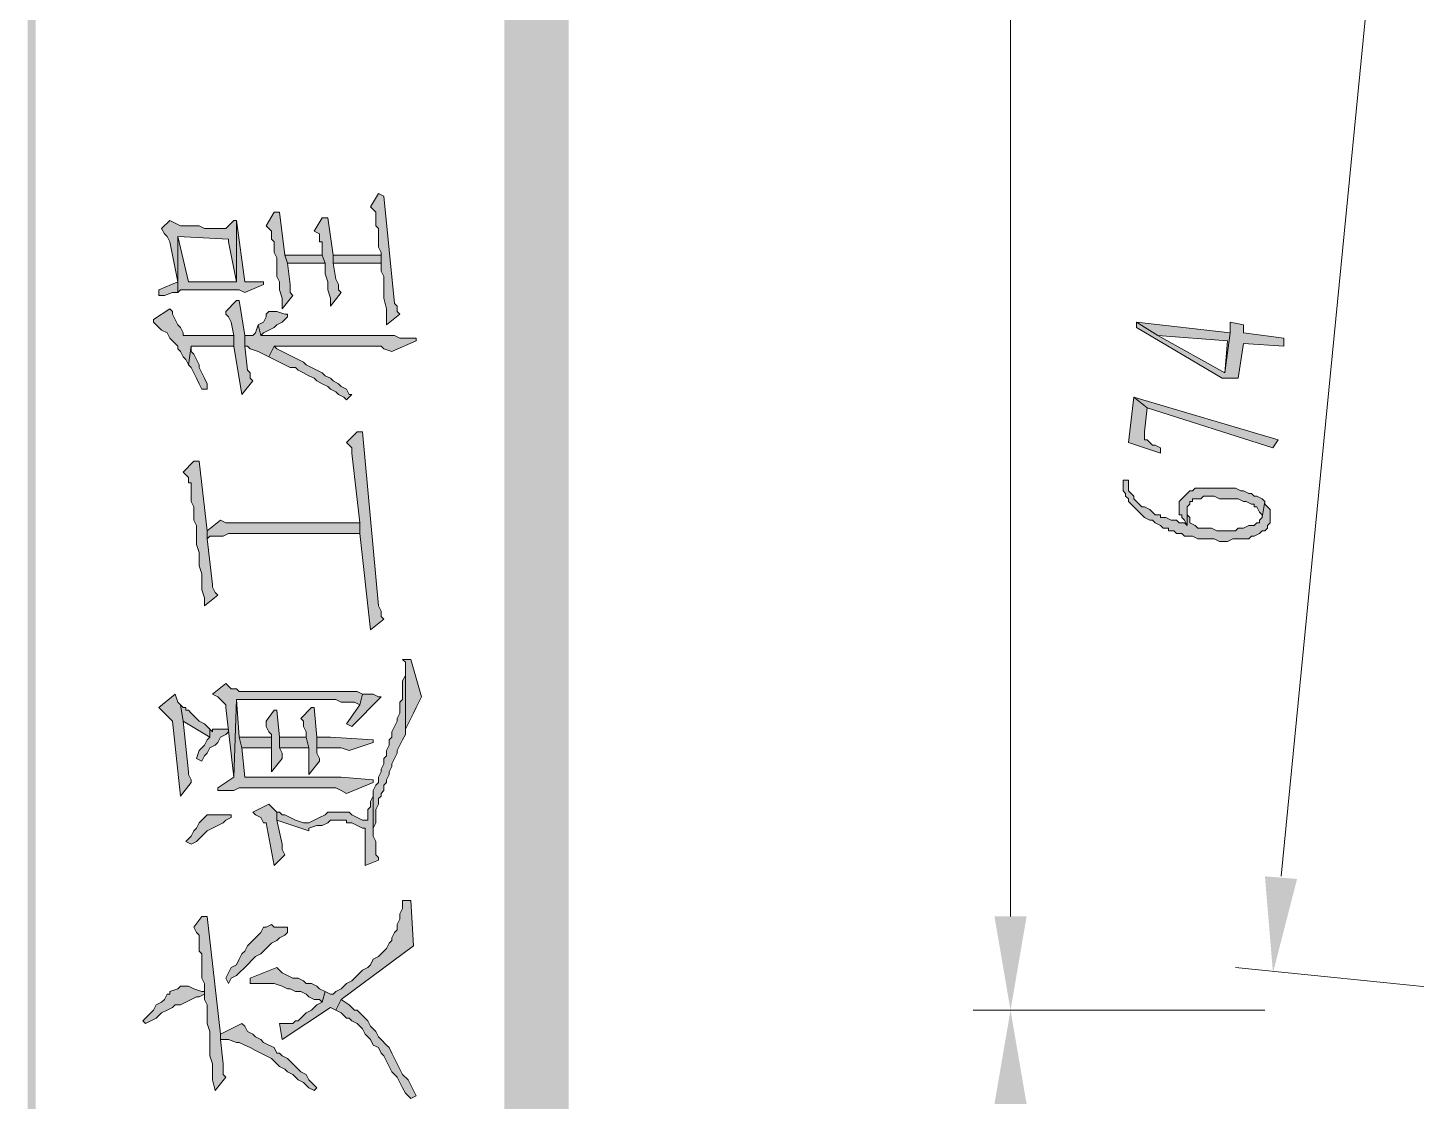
# Model space of a CAD drawing. Header units: inches. Extents: x 20 to 409, y 5 to 283.
# Drawn here: x 20.29 to 42.24, y 195.89 to 212.87 of the extents above; entities that cross this region are included whole.
import ezdxf

# ---------------------------------------------------------------- set-up
doc = ezdxf.new("R2010")
doc.units = ezdxf.units.IN
doc.header["$MEASUREMENT"] = 0
doc.layers.add('C00-00-00', color=7, linetype='Continuous')

msp = doc.modelspace()

# ---------------------------------------------------------------- hatches: boundary and pattern name
at = {"layer": 'C00-00-00'}
h = msp.add_hatch(color=0, dxfattribs=at)
h.dxf.hatch_style = 2
h.paths.add_polyline_path([(28.838, 282.085), (27.822, 283.101), (28.838, 6.114)])
h = msp.add_hatch(color=0, dxfattribs=at)
h.dxf.hatch_style = 2
h.paths.add_polyline_path([(27.822, 283.101), (28.838, 6.114), (27.822, 5.098)])
h = msp.add_hatch(color=0, dxfattribs=at)
h.dxf.hatch_style = 2
h.paths.add_polyline_path([(20.414, 282.593), (20.287, 282.593), (20.414, 5.606)])
h = msp.add_hatch(color=0, dxfattribs=at)
h.dxf.hatch_style = 2
h.paths.add_polyline_path([(20.287, 282.593), (20.414, 5.606), (20.287, 5.606)])
h = msp.add_hatch(color=0, dxfattribs=at)
h.dxf.hatch_style = 2
h.paths.add_polyline_path([(25.705, 210.033), (25.748, 209.991), (25.79, 209.949), (25.79, 209.737), (25.832, 209.695), (25.832, 209.398), (25.875, 209.314), (25.875, 209.017), (25.917, 208.933), (25.917, 208.594), (25.959, 208.425), (25.959, 208.298), (25.959, 208.171), (26.171, 208.34), (26.129, 208.382), (26.129, 208.467), (26.086, 208.509), (25.917, 210.203), (25.832, 210.245)])
h = msp.add_hatch(color=0, dxfattribs=at)
h.dxf.hatch_style = 2
h.paths.add_polyline_path([(24.054, 209.737), (24.097, 209.695), (24.139, 209.652), (24.139, 209.525), (24.181, 209.483), (24.181, 209.314), (24.224, 209.229), (24.224, 208.933), (24.266, 208.848), (24.266, 208.721), (24.308, 208.594), (24.308, 208.425), (24.478, 208.636), (24.435, 208.679), (24.435, 208.806), (24.393, 209.144), (24.351, 209.271), (24.266, 209.949), (24.181, 209.949)])
h = msp.add_hatch(color=0, dxfattribs=at)
h.dxf.hatch_style = 2
h.paths.add_polyline_path([(24.816, 209.652), (24.901, 209.61), (24.901, 209.483), (24.943, 209.483), (24.943, 209.271), (24.986, 209.144), (24.986, 208.975), (25.028, 208.848), (25.028, 208.721), (25.07, 208.594), (25.07, 208.467), (25.24, 208.679), (25.197, 208.721), (25.197, 208.806), (25.155, 208.89), (25.113, 209.144), (25.113, 209.271), (25.028, 209.864), (24.943, 209.864)])
h = msp.add_hatch(color=0, dxfattribs=at)
h.dxf.hatch_style = 2
h.paths.add_polyline_path([(22.403, 209.695), (22.446, 209.61), (22.488, 209.568), (22.53, 209.483), (22.657, 208.848), (22.657, 208.679), (22.657, 209.568), (23.462, 209.525), (23.462, 209.483), (23.589, 208.848), (23.589, 209.822), (23.546, 209.822), (23.419, 209.695), (23.081, 209.695), (22.996, 209.737), (22.7, 209.737), (22.615, 209.779), (22.53, 209.822)])
h = msp.add_hatch(color=0, dxfattribs=at)
h.dxf.hatch_style = 2
h.paths.add_polyline_path([(22.657, 208.679), (22.7, 208.721), (23.631, 208.721), (23.716, 208.679), (24.012, 208.806), (24.012, 208.848), (23.97, 208.848), (23.716, 208.848), (23.589, 209.822), (23.589, 208.848), (23.546, 208.848), (23.335, 208.848), (23.25, 208.848), (22.827, 208.848), (22.657, 209.568)])
h = msp.add_hatch(color=0, dxfattribs=at)
h.dxf.hatch_style = 2
h.paths.add_polyline_path([(24.351, 209.271), (24.393, 209.144), (24.986, 209.144), (24.943, 209.271)])
h = msp.add_hatch(color=0, dxfattribs=at)
h.dxf.hatch_style = 2
h.paths.add_polyline_path([(25.875, 209.144), (25.875, 209.271), (25.113, 209.271), (25.113, 209.144)])
h = msp.add_hatch(color=0, dxfattribs=at)
h.dxf.hatch_style = 2
h.paths.add_polyline_path([(22.361, 208.721), (22.361, 208.636), (22.446, 208.636), (22.573, 208.679), (22.657, 208.679), (22.657, 208.848)])
h = msp.add_hatch(color=0, dxfattribs=at)
h.dxf.hatch_style = 2
h.paths.add_polyline_path([(23.419, 208.382), (23.419, 208.34), (23.462, 208.298), (23.504, 208.213), (23.546, 208.001), (23.546, 207.832), (23.673, 207.07), (23.843, 207.282), (23.8, 207.324), (23.8, 207.409), (23.758, 207.451), (23.716, 207.832), (23.716, 208.001), (23.631, 208.552), (23.589, 208.552)])
h = msp.add_hatch(color=0, dxfattribs=at)
h.dxf.hatch_style = 2
h.paths.add_polyline_path([(22.276, 208.255), (22.276, 208.213), (22.319, 208.171), (22.361, 208.128), (22.403, 208.086), (22.488, 208.044), (22.53, 207.959), (22.615, 207.874), (22.657, 207.832), (22.657, 207.79), (22.7, 207.747), (22.742, 207.663), (22.784, 207.62), (22.827, 207.536), (22.869, 207.832), (23.546, 207.832), (23.546, 208.001), (22.742, 208.001), (22.742, 208.044), (22.7, 208.128), (22.657, 208.171), (22.615, 208.255), (22.573, 208.34), (22.573, 208.382), (22.53, 208.425)])
h = msp.add_hatch(color=0, dxfattribs=at)
h.dxf.hatch_style = 2
h.paths.add_polyline_path([(23.927, 208.171), (23.97, 208.001), (24.012, 208.044), (24.097, 208.086), (24.181, 208.128), (24.224, 208.171), (24.308, 208.213), (24.351, 208.255), (24.393, 208.298), (24.393, 208.34), (24.351, 208.34), (24.224, 208.382), (24.097, 208.382), (24.054, 208.34), (24.054, 208.298), (24.012, 208.213)])
h = msp.add_hatch(color=0, dxfattribs=at)
h.dxf.hatch_style = 2
h.paths.add_polyline_path([(23.716, 208.001), (23.716, 207.832), (23.758, 207.832), (23.8, 207.79), (23.927, 207.747), (24.012, 207.705), (24.097, 207.663), (24.181, 207.832), (25.705, 207.832), (25.748, 207.832), (25.875, 207.832), (25.917, 207.79), (26.044, 207.747), (26.425, 207.917), (26.425, 207.959), (26.298, 207.959), (26.171, 207.959), (26.086, 208.001), (23.97, 208.001), (23.927, 208.171), (23.885, 208.044), (23.843, 208.001)])
h = msp.add_hatch(color=0, dxfattribs=at)
h.dxf.hatch_style = 2
h.paths.add_polyline_path([(37.813, 208.213), (37.813, 208.128), (39.167, 207.324), (39.421, 207.324), (39.506, 207.874), (40.141, 207.832), (40.141, 207.959), (39.506, 208.044), (39.506, 208.171), (39.294, 208.213), (39.294, 208.044), (39.21, 207.409), (38.151, 208.001)])
h = msp.add_hatch(color=0, dxfattribs=at)
h.dxf.hatch_style = 2
h.paths.add_polyline_path([(37.813, 208.213), (38.151, 208.001), (39.252, 207.917), (39.21, 207.409), (39.294, 208.044)])
h = msp.add_hatch(color=0, dxfattribs=at)
h.dxf.hatch_style = 2
h.paths.add_polyline_path([(22.827, 207.536), (22.869, 207.493), (22.911, 207.409), (22.954, 207.324), (22.996, 207.239), (23.038, 207.155), (23.123, 207.155), (23.123, 207.239), (23.081, 207.324), (23.038, 207.409), (22.996, 207.493), (22.996, 207.536), (22.954, 207.62), (22.911, 207.705), (22.869, 207.747), (22.869, 207.832)])
h = msp.add_hatch(color=0, dxfattribs=at)
h.dxf.hatch_style = 2
h.paths.add_polyline_path([(24.097, 207.663), (24.181, 207.62), (24.266, 207.578), (24.351, 207.536), (24.435, 207.493), (24.52, 207.493), (24.562, 207.451), (24.647, 207.409), (24.732, 207.366), (24.816, 207.324), (24.859, 207.282), (24.943, 207.239), (25.028, 207.197), (25.07, 207.155), (25.155, 207.112), (25.197, 207.07), (25.282, 207.028), (25.324, 206.985), (25.409, 207.07), (25.367, 207.07), (25.324, 207.155), (25.24, 207.197), (25.197, 207.239), (25.113, 207.282), (25.07, 207.324), (24.986, 207.366), (24.943, 207.409), (24.859, 207.451), (24.774, 207.493), (24.689, 207.536), (24.647, 207.578), (24.562, 207.62), (24.478, 207.663), (24.393, 207.705), (24.308, 207.747), (24.224, 207.79), (24.181, 207.832)])
h = msp.add_hatch(color=0, dxfattribs=at)
h.dxf.hatch_style = 2
h.paths.add_polyline_path([(37.77, 207.028), (37.686, 206.308), (38.194, 206.139), (38.194, 206.223), (38.109, 206.266), (38.067, 206.266), (38.024, 206.308), (37.982, 206.35), (37.94, 206.35), (37.94, 206.435), (37.94, 206.477), (37.982, 206.858)])
h = msp.add_hatch(color=0, dxfattribs=at)
h.dxf.hatch_style = 2
h.paths.add_polyline_path([(37.77, 207.028), (37.982, 206.858), (39.972, 206.223), (40.056, 206.35)])
h = msp.add_hatch(color=0, dxfattribs=at)
h.dxf.hatch_style = 2
h.paths.add_polyline_path([(25.324, 206.308), (25.367, 206.266), (25.409, 206.223), (25.409, 206.139), (25.536, 205.038), (25.536, 204.869), (25.705, 203.345), (25.917, 203.514), (25.875, 203.556), (25.875, 203.641), (25.832, 203.726), (25.578, 206.477), (25.494, 206.477)])
h = msp.add_hatch(color=0, dxfattribs=at)
h.dxf.hatch_style = 2
h.paths.add_polyline_path([(22.742, 205.842), (22.827, 205.758), (22.827, 205.673), (22.869, 205.673), (22.869, 205.377), (22.911, 205.292), (22.911, 205.08), (22.954, 204.996), (22.954, 204.699), (22.996, 204.572), (22.996, 204.361), (23.038, 204.234), (23.038, 203.98), (23.081, 203.853), (23.081, 203.726), (23.292, 203.895), (23.25, 203.937), (23.208, 204.022), (23.208, 204.064), (23.123, 204.784), (23.123, 204.911), (22.996, 206.012), (22.911, 206.012)])
h = msp.add_hatch(color=0, dxfattribs=at)
h.dxf.hatch_style = 2
h.paths.add_polyline_path([(37.601, 205.715), (37.601, 205.546), (37.643, 205.504), (37.643, 205.461), (37.686, 205.419), (37.686, 205.377), (37.728, 205.334), (37.77, 205.292), (37.813, 205.25), (37.855, 205.207), (37.897, 205.165), (37.94, 205.123), (38.024, 205.08), (38.067, 205.08), (38.109, 205.038), (38.194, 204.996), (38.236, 204.953), (38.321, 204.953), (38.321, 204.911), (38.405, 204.911), (38.448, 204.869), (38.532, 204.869), (38.575, 204.826), (38.659, 204.826), (38.702, 204.826), (38.786, 204.784), (39.04, 204.784), (39.125, 204.742), (39.252, 204.742), (39.337, 204.784), (39.591, 204.784), (39.633, 204.826), (39.675, 204.826), (39.76, 204.869), (39.802, 204.911), (39.845, 204.911), (39.887, 204.953), (39.887, 204.996), (39.929, 205.038), (39.929, 205.25), (39.887, 205.292), (39.845, 205.334), (39.845, 205.377), (39.802, 205.123), (39.76, 205.08), (39.76, 205.038), (39.718, 205.038), (39.675, 204.996), (39.591, 204.996), (39.506, 204.953), (39.421, 204.953), (39.379, 204.911), (39.083, 204.911), (38.998, 204.953), (38.786, 204.953), (38.744, 204.996), (38.659, 205.038), (38.659, 205.123), (38.617, 205.165), (38.617, 205.292), (38.617, 204.996), (38.575, 205.038), (38.49, 205.038), (38.448, 205.08), (38.363, 205.08), (38.278, 205.123), (38.194, 205.123), (38.194, 205.165), (38.109, 205.165), (38.067, 205.207), (38.024, 205.25), (37.94, 205.292), (37.897, 205.292), (37.855, 205.334), (37.813, 205.377), (37.77, 205.419), (37.77, 205.461), (37.728, 205.504), (37.686, 205.546), (37.686, 205.715)])
h = msp.add_hatch(color=0, dxfattribs=at)
h.dxf.hatch_style = 2
h.paths.add_polyline_path([(38.49, 205.334), (38.49, 205.165), (38.532, 205.165), (38.532, 205.123), (38.575, 205.08), (38.617, 204.996), (38.617, 205.292), (38.659, 205.334), (38.659, 205.377), (38.702, 205.377), (38.702, 205.419), (38.744, 205.419), (38.829, 205.419), (38.871, 205.461), (39.04, 205.461), (39.125, 205.419), (39.421, 205.419), (39.506, 205.377), (39.548, 205.377), (39.633, 205.334), (39.675, 205.334), (39.675, 205.292), (39.718, 205.292), (39.76, 205.207), (39.802, 205.165), (39.802, 205.123), (39.845, 205.377), (39.802, 205.419), (39.718, 205.461), (39.675, 205.461), (39.633, 205.504), (39.591, 205.504), (39.506, 205.546), (39.464, 205.546), (39.379, 205.588), (38.744, 205.588), (38.702, 205.546), (38.659, 205.546), (38.617, 205.504), (38.575, 205.461), (38.532, 205.419), (38.49, 205.377)])
h = msp.add_hatch(color=0, dxfattribs=at)
h.dxf.hatch_style = 2
h.paths.add_polyline_path([(23.123, 204.911), (23.123, 204.784), (23.165, 204.826), (23.377, 204.826), (23.462, 204.869), (25.536, 204.869), (25.536, 205.038), (23.631, 205.038), (23.589, 205.038), (23.419, 205.038), (23.335, 205.08)])
h = msp.add_hatch(color=0, dxfattribs=at)
h.dxf.hatch_style = 2
h.paths.add_polyline_path([(26.213, 202.879), (26.256, 202.837), (26.256, 201.694), (26.256, 201.778), (26.298, 201.863), (26.34, 201.948), (26.383, 202.032), (26.425, 202.117), (26.467, 202.202), (26.51, 202.286), (26.34, 202.879)])
h = msp.add_hatch(color=0, dxfattribs=at)
h.dxf.hatch_style = 2
h.paths.add_polyline_path([(25.748, 200.72), (25.748, 200.127), (25.748, 200.212), (25.79, 200.297), (25.79, 200.508), (25.832, 200.593), (25.832, 200.678), (25.875, 200.72), (25.875, 200.762), (25.917, 200.805), (25.917, 200.889), (25.959, 200.932), (25.959, 200.974), (26.002, 201.059), (26.002, 201.101), (26.044, 201.186), (26.044, 201.228), (26.086, 201.313), (26.129, 201.397), (26.129, 201.44), (26.171, 201.524), (26.213, 201.609), (26.256, 201.694), (26.256, 202.71), (26.256, 202.625), (26.213, 202.54), (26.213, 202.244), (26.171, 202.202), (26.171, 202.032), (26.129, 201.948), (26.129, 201.905), (26.086, 201.821), (26.044, 201.736), (26.044, 201.651), (26.002, 201.609), (26.002, 201.524), (25.959, 201.44), (25.959, 201.355), (25.917, 201.313), (25.917, 201.228), (25.875, 201.143), (25.875, 201.101), (25.832, 201.016), (25.832, 200.932), (25.79, 200.889), (25.748, 200.805)])
h = msp.add_hatch(color=0, dxfattribs=at)
h.dxf.hatch_style = 2
h.paths.add_polyline_path([(23.208, 202.329), (23.292, 202.286), (23.377, 202.202), (23.419, 202.159), (23.419, 202.117), (23.546, 201.016), (23.589, 202.244), (25.155, 202.244), (25.24, 202.202), (25.451, 202.202), (25.536, 202.159), (25.578, 202.329), (25.494, 202.371), (24.012, 202.371), (23.927, 202.371), (23.631, 202.371), (23.589, 202.413), (23.504, 202.413), (23.419, 202.498)])
h = msp.add_hatch(color=0, dxfattribs=at)
h.dxf.hatch_style = 2
h.paths.add_polyline_path([(22.361, 202.117), (22.446, 202.032), (22.488, 201.99), (22.53, 201.948), (22.573, 201.905), (22.7, 200.72), (22.869, 200.932), (22.869, 200.974), (22.827, 201.059), (22.827, 201.101), (22.742, 201.905), (22.7, 202.159), (22.657, 202.202), (22.615, 202.329)])
h = msp.add_hatch(color=0, dxfattribs=at)
h.dxf.hatch_style = 2
h.paths.add_polyline_path([(22.7, 202.159), (22.742, 201.905), (23.165, 201.651), (23.165, 201.778), (23.081, 201.863), (22.996, 201.905), (22.911, 201.99), (22.869, 202.032), (22.827, 202.075), (22.784, 202.075), (22.784, 202.117), (22.742, 202.117)])
h = msp.add_hatch(color=0, dxfattribs=at)
h.dxf.hatch_style = 2
h.paths.add_polyline_path([(23.292, 200.847), (23.292, 200.805), (23.419, 200.805), (23.546, 200.805), (23.631, 200.847), (25.155, 200.847), (25.24, 200.805), (25.324, 200.762), (25.748, 200.932), (25.748, 200.974), (25.24, 201.016), (23.716, 201.016), (23.673, 201.482), (23.631, 201.651), (23.589, 202.244), (23.546, 201.016)])
h = msp.add_hatch(color=0, dxfattribs=at)
h.dxf.hatch_style = 2
h.paths.add_polyline_path([(25.324, 201.863), (25.409, 201.821), (25.875, 202.286), (25.832, 202.286), (25.748, 202.329), (25.578, 202.329), (25.536, 202.159)])
h = msp.add_hatch(color=0, dxfattribs=at)
h.dxf.hatch_style = 2
h.paths.add_polyline_path([(24.054, 201.905), (24.054, 201.821), (24.097, 201.736), (24.139, 201.694), (24.139, 201.101), (24.308, 201.313), (24.308, 201.397), (24.266, 201.482), (24.266, 201.651), (24.224, 202.075), (24.181, 202.075)])
h = msp.add_hatch(color=0, dxfattribs=at)
h.dxf.hatch_style = 2
h.paths.add_polyline_path([(24.605, 201.948), (24.647, 201.905), (24.647, 201.821), (24.689, 201.736), (24.689, 201.651), (24.732, 201.482), (24.732, 201.059), (24.901, 201.27), (24.901, 201.313), (24.859, 201.397), (24.859, 201.651), (24.816, 202.117), (24.774, 202.117)])
h = msp.add_hatch(color=0, dxfattribs=at)
h.dxf.hatch_style = 2
h.paths.add_polyline_path([(22.954, 201.313), (23.038, 201.27), (23.081, 201.355), (23.123, 201.397), (23.165, 201.482), (23.25, 201.524), (23.292, 201.567), (23.335, 201.651), (23.419, 201.694), (23.462, 201.736), (23.462, 201.778), (23.335, 201.778), (23.208, 201.778), (23.208, 201.736), (23.165, 201.778), (23.165, 201.651), (23.123, 201.609), (23.081, 201.524), (22.996, 201.44)])
h = msp.add_hatch(color=0, dxfattribs=at)
h.dxf.hatch_style = 2
h.paths.add_polyline_path([(23.631, 201.651), (23.673, 201.482), (24.139, 201.482), (24.139, 201.651)])
h = msp.add_hatch(color=0, dxfattribs=at)
h.dxf.hatch_style = 2
h.paths.add_polyline_path([(24.266, 201.651), (24.266, 201.482), (24.393, 201.482), (24.732, 201.482), (24.689, 201.651)])
h = msp.add_hatch(color=0, dxfattribs=at)
h.dxf.hatch_style = 2
h.paths.add_polyline_path([(24.859, 201.651), (24.859, 201.482), (24.901, 201.482), (25.24, 201.482), (25.367, 201.44), (25.748, 201.567), (25.748, 201.609), (25.07, 201.651)])
h = msp.add_hatch(color=0, dxfattribs=at)
h.dxf.hatch_style = 2
h.paths.add_polyline_path([(24.224, 200.466), (24.224, 200.339), (24.732, 200.17), (24.732, 200.212), (24.859, 200.254), (24.943, 200.254), (25.028, 200.297), (25.07, 200.339), (25.324, 200.339), (25.324, 200.297), (25.409, 200.297), (25.494, 200.254), (25.578, 200.212), (25.621, 200.212), (25.621, 199.619), (25.832, 199.704), (25.832, 199.746), (25.79, 199.789), (25.79, 200), (25.748, 200.085), (25.748, 200.72), (25.705, 200.635), (25.705, 200.551), (25.663, 200.508), (25.663, 200.339), (25.578, 200.339), (25.494, 200.381), (25.409, 200.424), (25.367, 200.466), (25.028, 200.466), (24.986, 200.424), (24.901, 200.381), (24.816, 200.339), (24.732, 200.297), (24.647, 200.297), (24.52, 200.339), (24.435, 200.381), (24.351, 200.424), (24.308, 200.424), (24.266, 200.466)])
h = msp.add_hatch(color=0, dxfattribs=at)
h.dxf.hatch_style = 2
h.paths.add_polyline_path([(22.784, 200), (22.869, 199.958), (22.954, 200), (22.996, 200.043), (23.081, 200.127), (23.123, 200.17), (23.208, 200.212), (23.292, 200.254), (23.377, 200.297), (23.419, 200.339), (23.504, 200.381), (23.504, 200.424), (23.419, 200.424), (23.123, 200.424), (23.038, 200.339), (22.996, 200.297), (22.954, 200.212), (22.911, 200.17), (22.869, 200.085)])
h = msp.add_hatch(color=0, dxfattribs=at)
h.dxf.hatch_style = 2
h.paths.add_polyline_path([(23.843, 200.466), (23.885, 200.424), (23.97, 200.381), (24.012, 200.297), (24.054, 200.297), (24.181, 199.619), (24.351, 199.789), (24.308, 199.873), (24.308, 199.958), (24.224, 200.339), (24.224, 200.466), (24.139, 200.551), (24.097, 200.593)])
h = msp.add_hatch(color=0, dxfattribs=at)
h.dxf.hatch_style = 2
h.paths.add_polyline_path([(25.621, 199.916), (25.621, 199.619), (25.621, 200.212)])
h = msp.add_hatch(color=0, dxfattribs=at)
h.dxf.hatch_style = 2
h.paths.add_polyline_path([(39.845, 199.45), (40.353, 199.408), (39.972, 197.926)])
h = msp.add_hatch(color=0, dxfattribs=at)
h.dxf.hatch_style = 2
h.paths.add_polyline_path([(24.266, 197.122), (24.308, 196.868), (25.07, 197.376), (25.155, 197.333), (25.24, 197.503), (26.383, 198.349), (26.34, 199.069), (26.213, 199.069), (26.213, 199.027), (26.213, 198.942), (26.171, 198.857), (26.171, 198.773), (26.129, 198.688), (26.129, 198.603), (26.086, 198.561), (26.044, 198.476), (26.044, 198.434), (26.002, 198.392), (25.959, 198.307), (25.917, 198.265), (25.875, 198.222), (25.832, 198.18), (25.748, 198.138), (25.705, 198.053), (25.663, 198.011), (25.578, 197.968), (25.536, 197.926), (25.451, 197.841), (25.409, 197.799), (25.324, 197.757), (25.24, 197.672), (25.155, 197.63), (25.113, 197.587), (25.07, 197.587), (24.986, 197.63), (24.943, 197.46), (24.859, 197.418), (24.774, 197.333), (24.689, 197.291), (24.605, 197.206), (24.562, 197.164), (24.52, 197.164), (24.478, 197.122)])
h = msp.add_hatch(color=0, dxfattribs=at)
h.dxf.hatch_style = 2
h.paths.add_polyline_path([(22.911, 198.646), (22.954, 198.561), (22.996, 198.519), (22.996, 198.265), (23.038, 198.222), (23.038, 197.841), (23.081, 197.757), (23.081, 197.503), (23.123, 197.418), (23.123, 197.122), (23.165, 196.995), (23.165, 196.614), (23.208, 196.487), (23.208, 196.233), (23.25, 196.063), (23.419, 196.275), (23.377, 196.317), (23.377, 196.487), (23.335, 196.868), (23.335, 196.952), (23.123, 198.815), (23.038, 198.815)])
h = msp.add_hatch(color=0, dxfattribs=at)
h.dxf.hatch_style = 2
h.paths.add_polyline_path([(23.419, 197.841), (23.462, 197.757), (23.504, 197.841), (23.589, 197.884), (23.631, 197.926), (23.716, 198.011), (23.758, 198.053), (23.843, 198.138), (23.885, 198.18), (23.97, 198.222), (24.012, 198.265), (24.097, 198.349), (24.139, 198.392), (24.224, 198.434), (24.266, 198.476), (24.351, 198.519), (24.393, 198.561), (24.393, 198.646), (24.308, 198.646), (24.181, 198.646), (24.139, 198.688), (24.054, 198.646), (24.012, 198.646), (23.97, 198.561), (23.885, 198.476), (23.843, 198.434), (23.8, 198.392), (23.758, 198.349), (23.716, 198.265), (23.673, 198.222), (23.631, 198.138), (23.589, 198.053), (23.504, 198.011), (23.462, 197.926)])
h = msp.add_hatch(color=0, dxfattribs=at)
h.dxf.hatch_style = 2
h.paths.add_polyline_path([(35.569, 198.815), (36.077, 198.815), (35.823, 197.333)])
h = msp.add_hatch(color=0, dxfattribs=at)
h.dxf.hatch_style = 2
h.paths.add_polyline_path([(23.8, 197.841), (23.8, 197.757), (23.843, 197.757), (24.181, 197.757), (24.308, 197.714), (24.393, 197.672), (24.435, 197.672), (24.52, 197.63), (24.605, 197.63), (24.689, 197.587), (24.732, 197.545), (24.816, 197.503), (24.901, 197.503), (24.943, 197.46), (24.986, 197.63), (24.901, 197.672), (24.859, 197.714), (24.774, 197.757), (24.689, 197.757), (24.647, 197.799), (24.562, 197.841), (24.478, 197.841), (24.393, 197.884), (24.308, 197.926), (24.266, 197.968), (24.224, 198.011)])
h = msp.add_hatch(color=0, dxfattribs=at)
h.dxf.hatch_style = 2
h.paths.add_polyline_path([(22.107, 197.164), (22.149, 197.122), (22.234, 197.164), (22.319, 197.206), (22.403, 197.291), (22.488, 197.333), (22.573, 197.376), (22.615, 197.418), (22.7, 197.418), (22.784, 197.46), (22.869, 197.503), (22.954, 197.545), (22.996, 197.545), (23.081, 197.587), (23.081, 197.63), (23.038, 197.63), (22.911, 197.672), (22.827, 197.714), (22.7, 197.714), (22.657, 197.672), (22.53, 197.63), (22.53, 197.587), (22.488, 197.587), (22.446, 197.503), (22.403, 197.46), (22.319, 197.418), (22.276, 197.333), (22.192, 197.249)])
h = msp.add_hatch(color=0, dxfattribs=at)
h.dxf.hatch_style = 2
h.paths.add_polyline_path([(25.155, 197.333), (25.24, 197.291), (25.282, 197.249), (25.324, 197.206), (25.367, 197.206), (25.409, 197.164), (25.494, 197.122), (25.536, 197.079), (25.578, 197.037), (25.621, 196.952), (25.663, 196.91), (25.705, 196.868), (25.748, 196.783), (25.832, 196.741), (25.875, 196.656), (25.917, 196.614), (25.959, 196.529), (26.002, 196.444), (26.044, 196.36), (26.129, 196.275), (26.171, 196.19), (26.213, 196.106), (26.256, 196.021), (26.34, 195.936), (26.425, 195.979), (26.383, 196.063), (26.34, 196.148), (26.298, 196.233), (26.213, 196.317), (26.171, 196.402), (26.129, 196.487), (26.086, 196.571), (26.044, 196.656), (26.002, 196.741), (25.959, 196.783), (25.875, 196.868), (25.832, 196.91), (25.79, 196.995), (25.748, 197.037), (25.705, 197.079), (25.663, 197.164), (25.621, 197.206), (25.578, 197.249), (25.536, 197.291), (25.494, 197.333), (25.451, 197.333), (25.409, 197.376), (25.367, 197.418), (25.24, 197.503)])
h = msp.add_hatch(color=0, dxfattribs=at)
h.dxf.hatch_style = 2
h.paths.add_polyline_path([(35.569, 195.852), (36.077, 195.852), (35.823, 197.333)])
h = msp.add_hatch(color=0, dxfattribs=at)
h.dxf.hatch_style = 2
h.paths.add_polyline_path([(23.335, 196.952), (23.335, 196.868), (23.377, 196.868), (23.462, 196.868), (23.589, 196.825), (23.631, 196.825), (23.716, 196.783), (23.8, 196.741), (23.885, 196.698), (23.97, 196.656), (24.054, 196.614), (24.139, 196.571), (24.181, 196.529), (24.224, 196.487), (24.266, 196.444), (24.351, 196.402), (24.393, 196.36), (24.478, 196.317), (24.562, 196.233), (24.647, 196.19), (24.732, 196.106), (24.816, 196.063), (24.859, 196.106), (24.816, 196.148), (24.732, 196.233), (24.689, 196.317), (24.605, 196.36), (24.562, 196.402), (24.478, 196.487), (24.435, 196.529), (24.393, 196.571), (24.308, 196.614), (24.266, 196.656), (24.224, 196.656), (24.181, 196.741), (24.097, 196.783), (24.012, 196.825), (23.97, 196.868), (23.885, 196.91), (23.843, 196.952), (23.758, 196.995), (23.716, 197.079), (23.673, 197.122)])

# ---------------------------------------------------------------- linework, layer by layer
at = {"layer": 'C00-00-00', "color": 0, "lineweight": 0}
for points in [[(35.823, 247.075), (35.823, 198.815)], [(40.099, 199.45), (41.453, 213.208)], [(43.951, 197.545), (39.379, 198.011)], [(39.845, 197.333), (35.23, 197.333)], [(39.845, 197.333), (35.23, 197.333)]]:
    msp.add_lwpolyline(points, dxfattribs=at)
for points in [[(25.705, 210.033), (25.748, 209.991), (25.79, 209.949), (25.79, 209.737), (25.832, 209.695), (25.832, 209.398), (25.875, 209.314), (25.875, 209.017), (25.917, 208.933), (25.917, 208.594), (25.959, 208.425), (25.959, 208.298), (25.959, 208.171), (26.171, 208.34), (26.129, 208.382), (26.129, 208.467), (26.086, 208.509), (25.917, 210.203), (25.832, 210.245)], [(24.054, 209.737), (24.097, 209.695), (24.139, 209.652), (24.139, 209.525), (24.181, 209.483), (24.181, 209.314), (24.224, 209.229), (24.224, 208.933), (24.266, 208.848), (24.266, 208.721), (24.308, 208.594), (24.308, 208.425), (24.478, 208.636), (24.435, 208.679), (24.435, 208.806), (24.393, 209.144), (24.351, 209.271), (24.266, 209.949), (24.181, 209.949)], [(24.816, 209.652), (24.901, 209.61), (24.901, 209.483), (24.943, 209.483), (24.943, 209.271), (24.986, 209.144), (24.986, 208.975), (25.028, 208.848), (25.028, 208.721), (25.07, 208.594), (25.07, 208.467), (25.24, 208.679), (25.197, 208.721), (25.197, 208.806), (25.155, 208.89), (25.113, 209.144), (25.113, 209.271), (25.028, 209.864), (24.943, 209.864)], [(22.403, 209.695), (22.446, 209.61), (22.488, 209.568), (22.53, 209.483), (22.657, 208.848), (22.657, 208.679), (22.657, 209.568), (23.462, 209.525), (23.462, 209.483), (23.589, 208.848), (23.589, 209.822), (23.546, 209.822), (23.419, 209.695), (23.081, 209.695), (22.996, 209.737), (22.7, 209.737), (22.615, 209.779), (22.53, 209.822)], [(22.657, 208.679), (22.7, 208.721), (23.631, 208.721), (23.716, 208.679), (24.012, 208.806), (24.012, 208.848), (23.97, 208.848), (23.716, 208.848), (23.589, 209.822), (23.589, 208.848), (23.546, 208.848), (23.335, 208.848), (23.25, 208.848), (22.827, 208.848), (22.657, 209.568)], [(24.351, 209.271), (24.393, 209.144), (24.986, 209.144), (24.943, 209.271)], [(25.875, 209.144), (25.875, 209.271), (25.113, 209.271), (25.113, 209.144)], [(22.361, 208.721), (22.361, 208.636), (22.446, 208.636), (22.573, 208.679), (22.657, 208.679), (22.657, 208.848)], [(23.419, 208.382), (23.419, 208.34), (23.462, 208.298), (23.504, 208.213), (23.546, 208.001), (23.546, 207.832), (23.673, 207.07), (23.843, 207.282), (23.8, 207.324), (23.8, 207.409), (23.758, 207.451), (23.716, 207.832), (23.716, 208.001), (23.631, 208.552), (23.589, 208.552)], [(22.276, 208.255), (22.276, 208.213), (22.319, 208.171), (22.361, 208.128), (22.403, 208.086), (22.488, 208.044), (22.53, 207.959), (22.615, 207.874), (22.657, 207.832), (22.657, 207.79), (22.7, 207.747), (22.742, 207.663), (22.784, 207.62), (22.827, 207.536), (22.869, 207.832), (23.546, 207.832), (23.546, 208.001), (22.742, 208.001), (22.742, 208.044), (22.7, 208.128), (22.657, 208.171), (22.615, 208.255), (22.573, 208.34), (22.573, 208.382), (22.53, 208.425)], [(23.927, 208.171), (23.97, 208.001), (24.012, 208.044), (24.097, 208.086), (24.181, 208.128), (24.224, 208.171), (24.308, 208.213), (24.351, 208.255), (24.393, 208.298), (24.393, 208.34), (24.351, 208.34), (24.224, 208.382), (24.097, 208.382), (24.054, 208.34), (24.054, 208.298), (24.012, 208.213)], [(23.716, 208.001), (23.716, 207.832), (23.758, 207.832), (23.8, 207.79), (23.927, 207.747), (24.012, 207.705), (24.097, 207.663), (24.181, 207.832), (25.705, 207.832), (25.748, 207.832), (25.875, 207.832), (25.917, 207.79), (26.044, 207.747), (26.425, 207.917), (26.425, 207.959), (26.298, 207.959), (26.171, 207.959), (26.086, 208.001), (23.97, 208.001), (23.927, 208.171), (23.885, 208.044), (23.843, 208.001)], [(37.813, 208.213), (37.813, 208.128), (39.167, 207.324), (39.421, 207.324), (39.506, 207.874), (40.141, 207.832), (40.141, 207.959), (39.506, 208.044), (39.506, 208.171), (39.294, 208.213), (39.294, 208.044), (39.21, 207.409), (38.151, 208.001)], [(37.813, 208.213), (38.151, 208.001), (39.252, 207.917), (39.21, 207.409), (39.294, 208.044)], [(22.827, 207.536), (22.869, 207.493), (22.911, 207.409), (22.954, 207.324), (22.996, 207.239), (23.038, 207.155), (23.123, 207.155), (23.123, 207.239), (23.081, 207.324), (23.038, 207.409), (22.996, 207.493), (22.996, 207.536), (22.954, 207.62), (22.911, 207.705), (22.869, 207.747), (22.869, 207.832)], [(24.097, 207.663), (24.181, 207.62), (24.266, 207.578), (24.351, 207.536), (24.435, 207.493), (24.52, 207.493), (24.562, 207.451), (24.647, 207.409), (24.732, 207.366), (24.816, 207.324), (24.859, 207.282), (24.943, 207.239), (25.028, 207.197), (25.07, 207.155), (25.155, 207.112), (25.197, 207.07), (25.282, 207.028), (25.324, 206.985), (25.409, 207.07), (25.367, 207.07), (25.324, 207.155), (25.24, 207.197), (25.197, 207.239), (25.113, 207.282), (25.07, 207.324), (24.986, 207.366), (24.943, 207.409), (24.859, 207.451), (24.774, 207.493), (24.689, 207.536), (24.647, 207.578), (24.562, 207.62), (24.478, 207.663), (24.393, 207.705), (24.308, 207.747), (24.224, 207.79), (24.181, 207.832)], [(37.77, 207.028), (37.686, 206.308), (38.194, 206.139), (38.194, 206.223), (38.109, 206.266), (38.067, 206.266), (38.024, 206.308), (37.982, 206.35), (37.94, 206.35), (37.94, 206.435), (37.94, 206.477), (37.982, 206.858)], [(37.77, 207.028), (37.982, 206.858), (39.972, 206.223), (40.056, 206.35)], [(25.324, 206.308), (25.367, 206.266), (25.409, 206.223), (25.409, 206.139), (25.536, 205.038), (25.536, 204.869), (25.705, 203.345), (25.917, 203.514), (25.875, 203.556), (25.875, 203.641), (25.832, 203.726), (25.578, 206.477), (25.494, 206.477)], [(22.742, 205.842), (22.827, 205.758), (22.827, 205.673), (22.869, 205.673), (22.869, 205.377), (22.911, 205.292), (22.911, 205.08), (22.954, 204.996), (22.954, 204.699), (22.996, 204.572), (22.996, 204.361), (23.038, 204.234), (23.038, 203.98), (23.081, 203.853), (23.081, 203.726), (23.292, 203.895), (23.25, 203.937), (23.208, 204.022), (23.208, 204.064), (23.123, 204.784), (23.123, 204.911), (22.996, 206.012), (22.911, 206.012)], [(37.601, 205.715), (37.601, 205.546), (37.643, 205.504), (37.643, 205.461), (37.686, 205.419), (37.686, 205.377), (37.728, 205.334), (37.77, 205.292), (37.813, 205.25), (37.855, 205.207), (37.897, 205.165), (37.94, 205.123), (38.024, 205.08), (38.067, 205.08), (38.109, 205.038), (38.194, 204.996), (38.236, 204.953), (38.321, 204.953), (38.321, 204.911), (38.405, 204.911), (38.448, 204.869), (38.532, 204.869), (38.575, 204.826), (38.659, 204.826), (38.702, 204.826), (38.786, 204.784), (39.04, 204.784), (39.125, 204.742), (39.252, 204.742), (39.337, 204.784), (39.591, 204.784), (39.633, 204.826), (39.675, 204.826), (39.76, 204.869), (39.802, 204.911), (39.845, 204.911), (39.887, 204.953), (39.887, 204.996), (39.929, 205.038), (39.929, 205.25), (39.887, 205.292), (39.845, 205.334), (39.845, 205.377), (39.802, 205.123), (39.76, 205.08), (39.76, 205.038), (39.718, 205.038), (39.675, 204.996), (39.591, 204.996), (39.506, 204.953), (39.421, 204.953), (39.379, 204.911), (39.083, 204.911), (38.998, 204.953), (38.786, 204.953), (38.744, 204.996), (38.659, 205.038), (38.659, 205.123), (38.617, 205.165), (38.617, 205.292), (38.617, 204.996), (38.575, 205.038), (38.49, 205.038), (38.448, 205.08), (38.363, 205.08), (38.278, 205.123), (38.194, 205.123), (38.194, 205.165), (38.109, 205.165), (38.067, 205.207), (38.024, 205.25), (37.94, 205.292), (37.897, 205.292), (37.855, 205.334), (37.813, 205.377), (37.77, 205.419), (37.77, 205.461), (37.728, 205.504), (37.686, 205.546), (37.686, 205.715)], [(38.49, 205.334), (38.49, 205.165), (38.532, 205.165), (38.532, 205.123), (38.575, 205.08), (38.617, 204.996), (38.617, 205.292), (38.659, 205.334), (38.659, 205.377), (38.702, 205.377), (38.702, 205.419), (38.744, 205.419), (38.829, 205.419), (38.871, 205.461), (39.04, 205.461), (39.125, 205.419), (39.421, 205.419), (39.506, 205.377), (39.548, 205.377), (39.633, 205.334), (39.675, 205.334), (39.675, 205.292), (39.718, 205.292), (39.76, 205.207), (39.802, 205.165), (39.802, 205.123), (39.845, 205.377), (39.802, 205.419), (39.718, 205.461), (39.675, 205.461), (39.633, 205.504), (39.591, 205.504), (39.506, 205.546), (39.464, 205.546), (39.379, 205.588), (38.744, 205.588), (38.702, 205.546), (38.659, 205.546), (38.617, 205.504), (38.575, 205.461), (38.532, 205.419), (38.49, 205.377)], [(23.123, 204.911), (23.123, 204.784), (23.165, 204.826), (23.377, 204.826), (23.462, 204.869), (25.536, 204.869), (25.536, 205.038), (23.631, 205.038), (23.589, 205.038), (23.419, 205.038), (23.335, 205.08)], [(26.213, 202.879), (26.256, 202.837), (26.256, 201.694), (26.256, 201.778), (26.298, 201.863), (26.34, 201.948), (26.383, 202.032), (26.425, 202.117), (26.467, 202.202), (26.51, 202.286), (26.34, 202.879)], [(25.748, 200.72), (25.748, 200.127), (25.748, 200.212), (25.79, 200.297), (25.79, 200.508), (25.832, 200.593), (25.832, 200.678), (25.875, 200.72), (25.875, 200.762), (25.917, 200.805), (25.917, 200.889), (25.959, 200.932), (25.959, 200.974), (26.002, 201.059), (26.002, 201.101), (26.044, 201.186), (26.044, 201.228), (26.086, 201.313), (26.129, 201.397), (26.129, 201.44), (26.171, 201.524), (26.213, 201.609), (26.256, 201.694), (26.256, 202.71), (26.256, 202.625), (26.213, 202.54), (26.213, 202.244), (26.171, 202.202), (26.171, 202.032), (26.129, 201.948), (26.129, 201.905), (26.086, 201.821), (26.044, 201.736), (26.044, 201.651), (26.002, 201.609), (26.002, 201.524), (25.959, 201.44), (25.959, 201.355), (25.917, 201.313), (25.917, 201.228), (25.875, 201.143), (25.875, 201.101), (25.832, 201.016), (25.832, 200.932), (25.79, 200.889), (25.748, 200.805)], [(23.208, 202.329), (23.292, 202.286), (23.377, 202.202), (23.419, 202.159), (23.419, 202.117), (23.546, 201.016), (23.589, 202.244), (25.155, 202.244), (25.24, 202.202), (25.451, 202.202), (25.536, 202.159), (25.578, 202.329), (25.494, 202.371), (24.012, 202.371), (23.927, 202.371), (23.631, 202.371), (23.589, 202.413), (23.504, 202.413), (23.419, 202.498)], [(22.361, 202.117), (22.446, 202.032), (22.488, 201.99), (22.53, 201.948), (22.573, 201.905), (22.7, 200.72), (22.869, 200.932), (22.869, 200.974), (22.827, 201.059), (22.827, 201.101), (22.742, 201.905), (22.7, 202.159), (22.657, 202.202), (22.615, 202.329)], [(22.7, 202.159), (22.742, 201.905), (23.165, 201.651), (23.165, 201.778), (23.081, 201.863), (22.996, 201.905), (22.911, 201.99), (22.869, 202.032), (22.827, 202.075), (22.784, 202.075), (22.784, 202.117), (22.742, 202.117)], [(23.292, 200.847), (23.292, 200.805), (23.419, 200.805), (23.546, 200.805), (23.631, 200.847), (25.155, 200.847), (25.24, 200.805), (25.324, 200.762), (25.748, 200.932), (25.748, 200.974), (25.24, 201.016), (23.716, 201.016), (23.673, 201.482), (23.631, 201.651), (23.589, 202.244), (23.546, 201.016)], [(25.324, 201.863), (25.409, 201.821), (25.875, 202.286), (25.832, 202.286), (25.748, 202.329), (25.578, 202.329), (25.536, 202.159)], [(24.054, 201.905), (24.054, 201.821), (24.097, 201.736), (24.139, 201.694), (24.139, 201.101), (24.308, 201.313), (24.308, 201.397), (24.266, 201.482), (24.266, 201.651), (24.224, 202.075), (24.181, 202.075)], [(24.605, 201.948), (24.647, 201.905), (24.647, 201.821), (24.689, 201.736), (24.689, 201.651), (24.732, 201.482), (24.732, 201.059), (24.901, 201.27), (24.901, 201.313), (24.859, 201.397), (24.859, 201.651), (24.816, 202.117), (24.774, 202.117)], [(22.954, 201.313), (23.038, 201.27), (23.081, 201.355), (23.123, 201.397), (23.165, 201.482), (23.25, 201.524), (23.292, 201.567), (23.335, 201.651), (23.419, 201.694), (23.462, 201.736), (23.462, 201.778), (23.335, 201.778), (23.208, 201.778), (23.208, 201.736), (23.165, 201.778), (23.165, 201.651), (23.123, 201.609), (23.081, 201.524), (22.996, 201.44)], [(23.631, 201.651), (23.673, 201.482), (24.139, 201.482), (24.139, 201.651)], [(24.266, 201.651), (24.266, 201.482), (24.393, 201.482), (24.732, 201.482), (24.689, 201.651)], [(24.859, 201.651), (24.859, 201.482), (24.901, 201.482), (25.24, 201.482), (25.367, 201.44), (25.748, 201.567), (25.748, 201.609), (25.07, 201.651)], [(24.224, 200.466), (24.224, 200.339), (24.732, 200.17), (24.732, 200.212), (24.859, 200.254), (24.943, 200.254), (25.028, 200.297), (25.07, 200.339), (25.324, 200.339), (25.324, 200.297), (25.409, 200.297), (25.494, 200.254), (25.578, 200.212), (25.621, 200.212), (25.621, 199.619), (25.832, 199.704), (25.832, 199.746), (25.79, 199.789), (25.79, 200), (25.748, 200.085), (25.748, 200.72), (25.705, 200.635), (25.705, 200.551), (25.663, 200.508), (25.663, 200.339), (25.578, 200.339), (25.494, 200.381), (25.409, 200.424), (25.367, 200.466), (25.028, 200.466), (24.986, 200.424), (24.901, 200.381), (24.816, 200.339), (24.732, 200.297), (24.647, 200.297), (24.52, 200.339), (24.435, 200.381), (24.351, 200.424), (24.308, 200.424), (24.266, 200.466)], [(22.784, 200), (22.869, 199.958), (22.954, 200), (22.996, 200.043), (23.081, 200.127), (23.123, 200.17), (23.208, 200.212), (23.292, 200.254), (23.377, 200.297), (23.419, 200.339), (23.504, 200.381), (23.504, 200.424), (23.419, 200.424), (23.123, 200.424), (23.038, 200.339), (22.996, 200.297), (22.954, 200.212), (22.911, 200.17), (22.869, 200.085)], [(23.843, 200.466), (23.885, 200.424), (23.97, 200.381), (24.012, 200.297), (24.054, 200.297), (24.181, 199.619), (24.351, 199.789), (24.308, 199.873), (24.308, 199.958), (24.224, 200.339), (24.224, 200.466), (24.139, 200.551), (24.097, 200.593)], [(25.621, 199.916), (25.621, 199.619), (25.621, 200.212)], [(24.266, 197.122), (24.308, 196.868), (25.07, 197.376), (25.155, 197.333), (25.24, 197.503), (26.383, 198.349), (26.34, 199.069), (26.213, 199.069), (26.213, 199.027), (26.213, 198.942), (26.171, 198.857), (26.171, 198.773), (26.129, 198.688), (26.129, 198.603), (26.086, 198.561), (26.044, 198.476), (26.044, 198.434), (26.002, 198.392), (25.959, 198.307), (25.917, 198.265), (25.875, 198.222), (25.832, 198.18), (25.748, 198.138), (25.705, 198.053), (25.663, 198.011), (25.578, 197.968), (25.536, 197.926), (25.451, 197.841), (25.409, 197.799), (25.324, 197.757), (25.24, 197.672), (25.155, 197.63), (25.113, 197.587), (25.07, 197.587), (24.986, 197.63), (24.943, 197.46), (24.859, 197.418), (24.774, 197.333), (24.689, 197.291), (24.605, 197.206), (24.562, 197.164), (24.52, 197.164), (24.478, 197.122)], [(22.911, 198.646), (22.954, 198.561), (22.996, 198.519), (22.996, 198.265), (23.038, 198.222), (23.038, 197.841), (23.081, 197.757), (23.081, 197.503), (23.123, 197.418), (23.123, 197.122), (23.165, 196.995), (23.165, 196.614), (23.208, 196.487), (23.208, 196.233), (23.25, 196.063), (23.419, 196.275), (23.377, 196.317), (23.377, 196.487), (23.335, 196.868), (23.335, 196.952), (23.123, 198.815), (23.038, 198.815)], [(23.419, 197.841), (23.462, 197.757), (23.504, 197.841), (23.589, 197.884), (23.631, 197.926), (23.716, 198.011), (23.758, 198.053), (23.843, 198.138), (23.885, 198.18), (23.97, 198.222), (24.012, 198.265), (24.097, 198.349), (24.139, 198.392), (24.224, 198.434), (24.266, 198.476), (24.351, 198.519), (24.393, 198.561), (24.393, 198.646), (24.308, 198.646), (24.181, 198.646), (24.139, 198.688), (24.054, 198.646), (24.012, 198.646), (23.97, 198.561), (23.885, 198.476), (23.843, 198.434), (23.8, 198.392), (23.758, 198.349), (23.716, 198.265), (23.673, 198.222), (23.631, 198.138), (23.589, 198.053), (23.504, 198.011), (23.462, 197.926)], [(23.8, 197.841), (23.8, 197.757), (23.843, 197.757), (24.181, 197.757), (24.308, 197.714), (24.393, 197.672), (24.435, 197.672), (24.52, 197.63), (24.605, 197.63), (24.689, 197.587), (24.732, 197.545), (24.816, 197.503), (24.901, 197.503), (24.943, 197.46), (24.986, 197.63), (24.901, 197.672), (24.859, 197.714), (24.774, 197.757), (24.689, 197.757), (24.647, 197.799), (24.562, 197.841), (24.478, 197.841), (24.393, 197.884), (24.308, 197.926), (24.266, 197.968), (24.224, 198.011)], [(22.107, 197.164), (22.149, 197.122), (22.234, 197.164), (22.319, 197.206), (22.403, 197.291), (22.488, 197.333), (22.573, 197.376), (22.615, 197.418), (22.7, 197.418), (22.784, 197.46), (22.869, 197.503), (22.954, 197.545), (22.996, 197.545), (23.081, 197.587), (23.081, 197.63), (23.038, 197.63), (22.911, 197.672), (22.827, 197.714), (22.7, 197.714), (22.657, 197.672), (22.53, 197.63), (22.53, 197.587), (22.488, 197.587), (22.446, 197.503), (22.403, 197.46), (22.319, 197.418), (22.276, 197.333), (22.192, 197.249)], [(25.155, 197.333), (25.24, 197.291), (25.282, 197.249), (25.324, 197.206), (25.367, 197.206), (25.409, 197.164), (25.494, 197.122), (25.536, 197.079), (25.578, 197.037), (25.621, 196.952), (25.663, 196.91), (25.705, 196.868), (25.748, 196.783), (25.832, 196.741), (25.875, 196.656), (25.917, 196.614), (25.959, 196.529), (26.002, 196.444), (26.044, 196.36), (26.129, 196.275), (26.171, 196.19), (26.213, 196.106), (26.256, 196.021), (26.34, 195.936), (26.425, 195.979), (26.383, 196.063), (26.34, 196.148), (26.298, 196.233), (26.213, 196.317), (26.171, 196.402), (26.129, 196.487), (26.086, 196.571), (26.044, 196.656), (26.002, 196.741), (25.959, 196.783), (25.875, 196.868), (25.832, 196.91), (25.79, 196.995), (25.748, 197.037), (25.705, 197.079), (25.663, 197.164), (25.621, 197.206), (25.578, 197.249), (25.536, 197.291), (25.494, 197.333), (25.451, 197.333), (25.409, 197.376), (25.367, 197.418), (25.24, 197.503)], [(23.335, 196.952), (23.335, 196.868), (23.377, 196.868), (23.462, 196.868), (23.589, 196.825), (23.631, 196.825), (23.716, 196.783), (23.8, 196.741), (23.885, 196.698), (23.97, 196.656), (24.054, 196.614), (24.139, 196.571), (24.181, 196.529), (24.224, 196.487), (24.266, 196.444), (24.351, 196.402), (24.393, 196.36), (24.478, 196.317), (24.562, 196.233), (24.647, 196.19), (24.732, 196.106), (24.816, 196.063), (24.859, 196.106), (24.816, 196.148), (24.732, 196.233), (24.689, 196.317), (24.605, 196.36), (24.562, 196.402), (24.478, 196.487), (24.435, 196.529), (24.393, 196.571), (24.308, 196.614), (24.266, 196.656), (24.224, 196.656), (24.181, 196.741), (24.097, 196.783), (24.012, 196.825), (23.97, 196.868), (23.885, 196.91), (23.843, 196.952), (23.758, 196.995), (23.716, 197.079), (23.673, 197.122)]]:
    msp.add_lwpolyline(points, close=True, dxfattribs=at)

doc.saveas('drawing.dxf')
